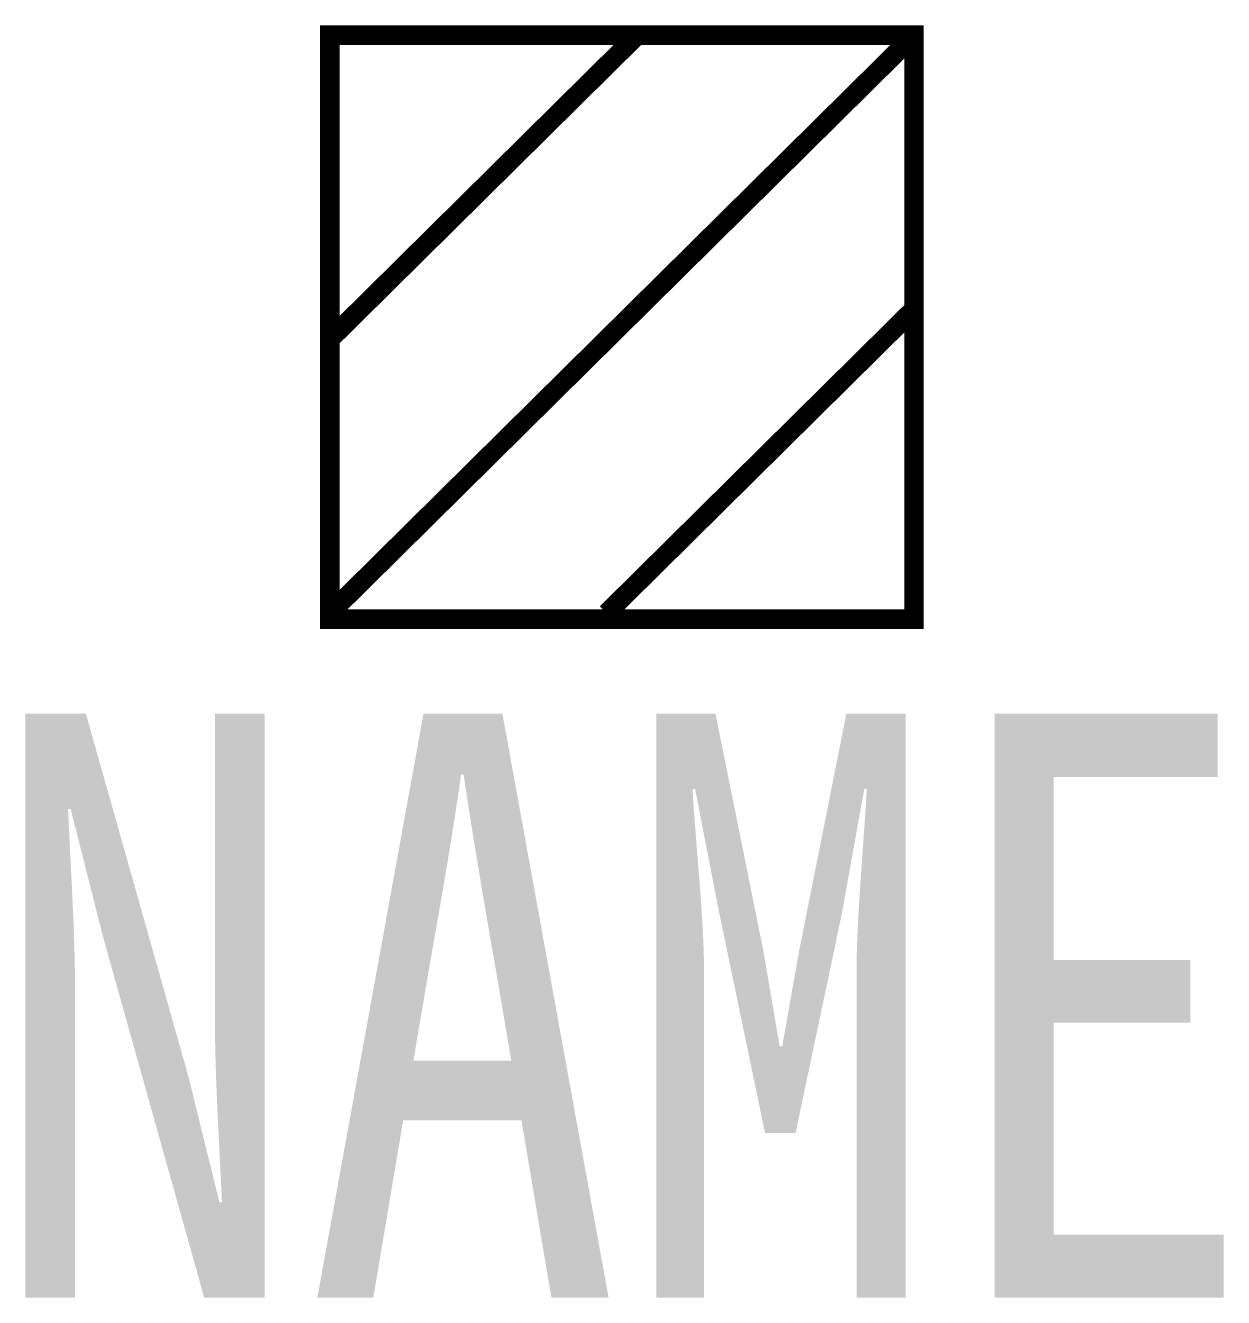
# Model space of a CAD drawing. Header units: inches. Extents: x -3.06 to 3.09, y -5 to 1.53.
import ezdxf
from ezdxf.enums import TextEntityAlignment as Align

# ---------------------------------------------------------------- set-up
doc = ezdxf.new("R2010")
doc.units = ezdxf.units.IN
doc.header["$MEASUREMENT"] = 0
doc.styles.add('HZ', font='', dxfattribs={"width": 0.8})
doc.styles.get('HZ').set_extended_font_data('SimSun')

msp = doc.modelspace()

# ---------------------------------------------------------------- linework, layer by layer
at = {"color": 5, "const_width": 0.1}
for points in [[(1.5, 1.4847), (-1.5, -1.4847)], [(0.0785, 1.4847), (-1.5, -0.0777)], [(1.5, 0.0777), (-0.0785, -1.4847)]]:
    msp.add_lwpolyline(points, dxfattribs=at)
msp.add_lwpolyline([(-1.5, 1.4847), (-1.5, -1.5153), (1.5, -1.5153), (1.5, 1.4847)], close=True, dxfattribs=at)

# ---------------------------------------------------------------- texts
at = {"style": 'HZ', "width": 0.8}
msp.add_attdef('NAME', text='', height=3, dxfattribs=at).set_placement((0, -3.5), align=Align.MIDDLE_CENTER)

doc.saveas('drawing.dxf')
